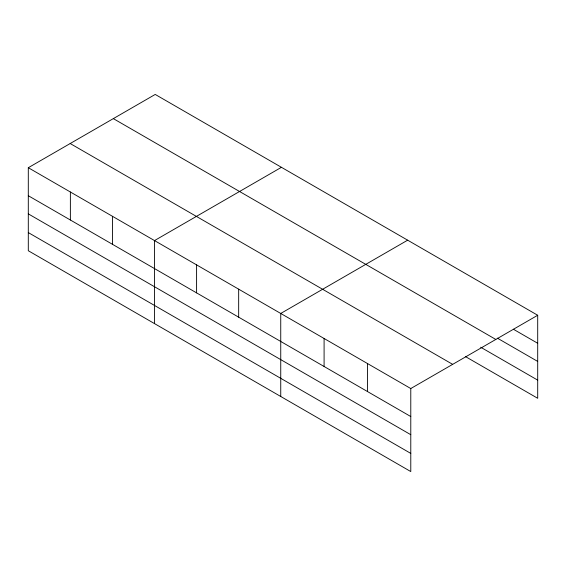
<?xml version="1.0" encoding="UTF-8"?>
<svg xmlns="http://www.w3.org/2000/svg" width="566" height="566" viewBox="0 0 566 566"><rect width="100%" height="100%" fill="white"/><g stroke="black" fill="none" stroke-linecap="round" stroke-linejoin="round"><path stroke-width="0.85" d="M410.782 434.702L410.782 388.538L28.3 167.713L28.3 250.738L410.782 471.563L410.782 434.702L28.3 213.87M28.3 167.713L155.218 94.437L537.7 315.262L537.7 398.287L465.45 356.58M281.436 167.31L154.518 240.585L154.518 323.611M407.654 240.182L280.743 313.458L280.743 396.483M410.782 388.538L537.7 315.262M513.362 329.221L537.7 343.272M497.394 338.157L537.7 361.426M113.334 118.619L495.816 339.444M480.661 347.206L537.7 380.133M70.184 143.531L452.666 364.355M28.3 195.716L410.782 416.541M28.3 232.584L410.782 453.408M367.433 363.506L367.433 391.516M324.092 338.482L324.092 366.485M238.668 289.162L238.668 317.172M196.593 264.874L196.593 292.877M112.45 216.29L112.45 244.3M70.375 192.001L70.375 220.004"/></g></svg>
